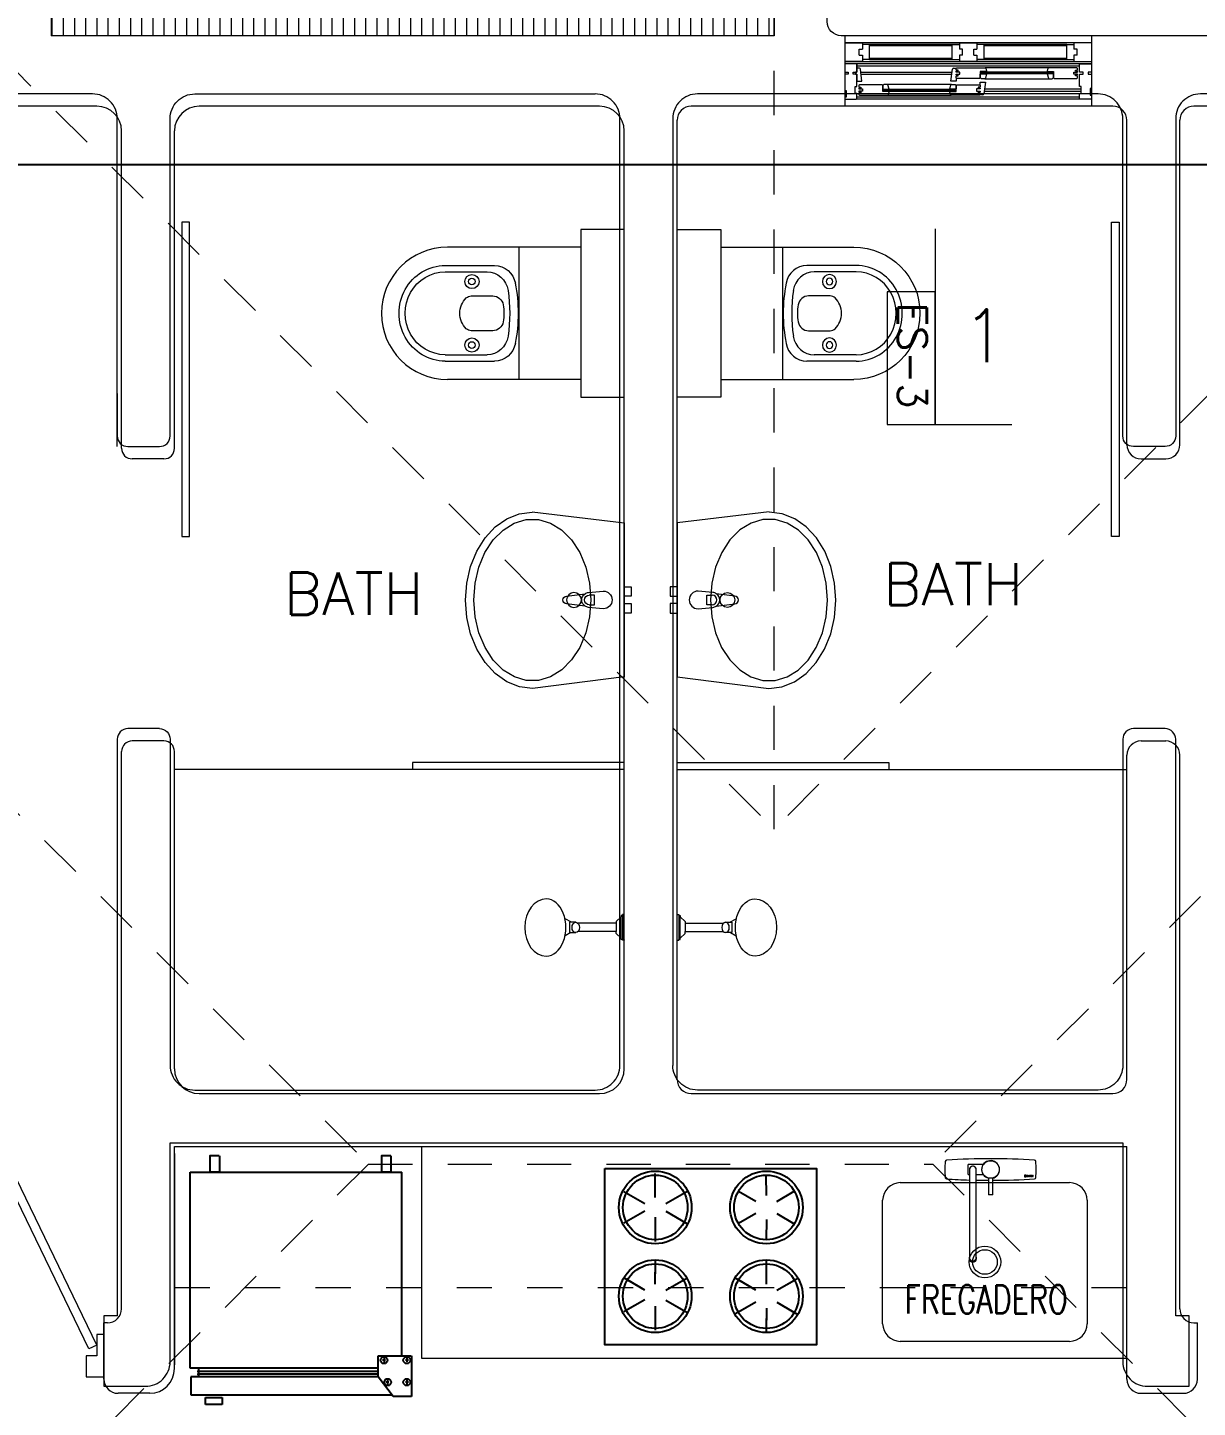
# Model space of a CAD drawing. Header units: metres. Extents: x -232 to 581, y 30 to 789.
# Drawn here: x 93.199 to 96.516, y 521.371 to 525.283 of the extents above; entities that cross this region are included whole.
import ezdxf

# ---------------------------------------------------------------- set-up
doc = ezdxf.new("R2010")
doc.units = ezdxf.units.M
for name, pattern in [('CONTINU', [0]), ('CONTINUA', [0]), ('DASHED', [0.75, 0.5, -0.25]), ('HIDDEN2', [0.1875, 0.125, -0.0625])]:
    doc.linetypes.add(name, pattern=pattern)
for name, color, linetype in [('001-DIMTEXTO', 4, 'Continuous'), ('DIMTEXTO', 4, 'Continuous'), ('HATCH', 8, 'Continuous'), ('MOBILIARIOS', 252, 'Continuous'), ('ZAPATAS', 6, 'Continuous')]:
    doc.layers.add(name, color=color, linetype=linetype)
for name, color, linetype, lineweight in [('01a_Mobiliario', 250, 'Continuous', 0), ('02_mobiliario', 250, 'Continuous', 5), ('A-DOOR', 35, 'Continuous', 5), ('A-WALL', 250, 'Continuous', 20), ('baños', 140, 'Continuous', 0), ('closets', 253, 'Continuous', 0), ('cristales', 131, 'Continuous', 0), ('MOB FIJOS', 251, 'Continuous', 0), ('PROYECCION', 9, 'DASHED', 0), ('textos', 7, 'Continuous', 0)]:
    doc.layers.add(name, color=color, linetype=linetype, lineweight=lineweight)
doc.layers.add('Techos 1', color=7, linetype='HIDDEN2', lineweight=9, true_color=0x42391a)
doc.styles.add('Arch-Dim', font='romans.shx', dxfattribs={"width": 0.75})
doc.styles.add('SMPLEX', font='simplex.shx')
doc.styles.get("Standard").update_dxf_attribs({"font": 'arial.ttf'})

# ---------------------------------------------------------------- blocks, each defined once
blk = doc.blocks.new('A$C2bbc346b')
at = {"layer": 'A-WALL', "color": 7, "true_color": 0xffffff}
for points in [[(2.5, -14.7891), (2.5, -13.8591, 0.414214), (2.43, -13.7891), (0.27, -13.7891)], [(2.5, -14.6391), (2.5, -14.7591, 0.414214), (2.53, -14.7891), (2.62, -14.7891, 0.414214), (2.65, -14.7591), (2.65, -13.8591, -0.414214), (2.72, -13.7891), (3.855, -13.7891)], [(2.62, -15.5891, -0.414214), (2.65, -15.6191), (2.65, -16.5441, 0.414214), (2.72, -16.6141), (3.855, -16.6141, 0.414214), (3.925, -16.5441), (3.925, -13.8591, 0.414214), (3.855, -13.7891)], [(7.73, -13.7891), (5.5707, -13.7891, 0.414214), (5.5007, -13.8591), (5.5007, -14.7591, -0.414214), (5.4707, -14.7891), (5.3807, -14.7891, -0.414214), (5.3507, -14.7591), (5.3507, -13.8591, 0.414214), (5.2807, -13.7891), (4.145, -13.7891, 0.414214), (4.075, -13.8591), (4.075, -16.5441)], [(2.62, -15.5891), (2.53, -15.5891, 0.414214), (2.5, -15.6191), (2.5, -17.254), (2.4618, -17.254), (2.4618, -17.454), (2.58, -17.454, 0.414214), (2.65, -17.384), (2.65, -16.7641)], [(2.65, -16.7641), (5.3507, -16.7641), (5.3507, -17.384, 0.414214), (5.4207, -17.454), (5.5389, -17.454), (5.5389, -17.254), (5.5007, -17.254), (5.5007, -15.6191, 0.414214), (5.4707, -15.5891), (5.3807, -15.5891, 0.414214), (5.3507, -15.6191), (5.3507, -16.5441, -0.414214), (5.2807, -16.6141), (4.145, -16.6141, -0.414214), (4.075, -16.5441)]]:
    blk.add_lwpolyline(points, format="xyb", dxfattribs=at)
blk = doc.blocks.new('20.03 cimentacion')
at = {"layer": 'textos', "color": 18, "linetype": 'Continuous', "ltscale": 0.01, "true_color": 0x000000}
for p, q in [((97.7677, -16.1791), (97.7677, -16.7333)), ((97.6317, -16.7333), (97.9852, -16.7333))]:
    blk.add_line(p, q, dxfattribs=at)
blk.add_lwpolyline([(97.6317, -16.7333), (97.7677, -16.7333), (97.7677, -16.3573), (97.6317, -16.3573)], close=True, dxfattribs=at)
at = {"layer": 'ZAPATAS', "color": 18, "lineweight": 25, "true_color": 0x000000}
blk.add_line((93.7991, -15.996), (100.0997, -15.996), dxfattribs=at)
at = {"layer": 'HATCH', "color": 18, "ltscale": 0.2, "true_color": 0x000000}
blk.add_blockref('A$C2bbc346b', (92.9491, -2.0069), dxfattribs=at)
at = {"layer": 'textos', "color": 18, "ltscale": 0.5, "true_color": 0x000000, "insert": (97.7033, -16.5378), "char_height": 0.0825, "attachment_point": 5, "rotation": 270, "style": 'SMPLEX'}
blk.add_mtext('ES-3', dxfattribs=at)
at = {"layer": 'DIMTEXTO', "color": 18, "lineweight": -3, "true_color": 0x000000, "insert": (97.9077, -16.4815), "char_height": 0.15, "attachment_point": 5, "style": 'SMPLEX', "bg_fill": 3, "box_fill_scale": 1.1, "bg_fill_color": 256, "bg_fill_true_color": 13158600, "bg_fill_transparency": 0}
blk.add_mtext('1', dxfattribs=at)
blk = doc.blocks.new('Fenton Bead')
at = {"color": 7}
blk.add_lwpolyline([(2.1, 12.5, -0.341999), (0.2, 11), (0, 10.7), (0, 1), (1, 0), (18, 0), (18, 0.5), (14.7, 12.9, 0.339454), (13.2, 14), (4.1, 14, 0.341999)], format="xyb", close=True, dxfattribs=at)
blk = doc.blocks.new('A$C6ca19f56')
at = {"layer": 'A-DOOR', "color": 7}
for p, q in [((0.7, 0.2), (0, 0.2)), ((0.0325, 0.12), (0, 0.12)), ((0, 0.12), (0, 0.097)), ((0.7, 0.12), (0, 0.12)), ((0.034, 0.1185), (0.0325, 0.12)), ((0.034, 0.097), (0.034, 0.1185)), ((0.034, 0.1185), (0.034, 0.097)), ((0.666, 0.1185), (0.6675, 0.12)), ((0.666, 0.097), (0.666, 0.1185)), ((0.6675, 0.12), (0.7, 0.12)), ((0.7, 0.12), (0.7, 0.097)), ((0, 0.097), (0.01, 0.097)), ((0.01, 0.091), (0, 0.091)), ((0, 0.091), (0, 0.0445)), ((0.01, 0.097), (0.01, 0.091)), ((0.024, 0.091), (0.024, 0.097)), ((0.024, 0.097), (0.034, 0.097)), ((0.034, 0.091), (0.024, 0.091)), ((0.034, 0.097), (0.0305, 0.097)), ((0.0305, 0.097), (0.0305, 0.091)), ((0.0305, 0.091), (0.034, 0.091)), ((0.0417, 0.1075), (0.034, 0.1075)), ((0.034, 0.0555), (0.034, 0.091)), ((0.034, 0.091), (0.034, 0.0715)), ((0.049, 0.0715), (0.0447, 0.1047)), ((0.301, 0.0715), (0.3053, 0.1047)), ((0.3083, 0.1075), (0.316, 0.1075)), ((0.316, 0.1075), (0.3175, 0.109)), ((0.316, 0.102), (0.316, 0.1075)), ((0.322, 0.102), (0.316, 0.102)), ((0.316, 0.097), (0.316, 0.0993)), ((0.316, 0.0993), (0.322, 0.0993)), ((0.326, 0.097), (0.316, 0.097)), ((0.316, 0.089), (0.316, 0.091)), ((0.316, 0.091), (0.326, 0.091)), ((0.322, 0.089), (0.316, 0.089)), ((0.316, 0.0805), (0.316, 0.0863)), ((0.316, 0.0863), (0.322, 0.0863)), ((0.3175, 0.079), (0.316, 0.0805)), ((0.316, 0.0805), (0.316, 0.0715)), ((0.3175, 0.109), (0.3981, 0.109)), ((0.3825, 0.079), (0.3175, 0.079)), ((0.322, 0.0993), (0.322, 0.102)), ((0.322, 0.0863), (0.322, 0.089)), ((0.326, 0.091), (0.326, 0.097)), ((0.384, 0.0805), (0.3825, 0.079)), ((0.4015, 0.098), (0.384, 0.098)), ((0.384, 0.098), (0.384, 0.0805)), ((0.384, 0.095), (0.389, 0.095)), ((0.384, 0.095), (0.389, 0.095)), ((0.389, 0.097), (0.395, 0.093)), ((0.389, 0.093), (0.395, 0.097)), ((0.3981, 0.109), (0.4, 0.1075)), ((0.5779, 0.109), (0.3981, 0.109)), ((0.4, 0.1075), (0.402, 0.0995)), ((0.402, 0.0985), (0.4015, 0.098)), ((0.402, 0.0995), (0.402, 0.0985)), ((0.576, 0.1075), (0.574, 0.0995)), ((0.574, 0.0995), (0.574, 0.0985)), ((0.574, 0.0985), (0.5745, 0.098)), ((0.5745, 0.098), (0.592, 0.098)), ((0.5779, 0.109), (0.576, 0.1075)), ((0.6585, 0.109), (0.5779, 0.109)), ((0.587, 0.097), (0.581, 0.093)), ((0.587, 0.093), (0.581, 0.097)), ((0.592, 0.095), (0.587, 0.095)), ((0.592, 0.095), (0.587, 0.095)), ((0.592, 0.098), (0.592, 0.0805)), ((0.592, 0.0805), (0.5935, 0.079)), ((0.5935, 0.079), (0.6585, 0.079)), ((0.65, 0.091), (0.65, 0.097)), ((0.65, 0.097), (0.66, 0.097)), ((0.66, 0.091), (0.65, 0.091)), ((0.654, 0.0993), (0.654, 0.102)), ((0.654, 0.102), (0.66, 0.102)), ((0.66, 0.0993), (0.654, 0.0993)), ((0.654, 0.0863), (0.654, 0.089)), ((0.654, 0.089), (0.66, 0.089)), ((0.66, 0.0863), (0.654, 0.0863)), ((0.66, 0.1075), (0.6585, 0.109)), ((0.6585, 0.079), (0.66, 0.0805)), ((0.66, 0.102), (0.66, 0.1075)), ((0.66, 0.097), (0.66, 0.0993)), ((0.66, 0.089), (0.66, 0.091)), ((0.66, 0.0805), (0.66, 0.0863)), ((0.676, 0.097), (0.666, 0.097)), ((0.666, 0.0555), (0.666, 0.091)), ((0.666, 0.091), (0.676, 0.091)), ((0.676, 0.091), (0.676, 0.097)), ((0.7, 0.097), (0.69, 0.097)), ((0.69, 0.097), (0.69, 0.091)), ((0.69, 0.091), (0.7, 0.091)), ((0.7, 0.091), (0.7, 0.0505)), ((0, 0.0445), (0.004, 0.0445)), ((0.004, 0.0445), (0.004, 0.0255)), ((0.03, 0.0365), (0.03, 0.0555)), ((0.03, 0.0555), (0.034, 0.0555)), ((0.034, 0.0715), (0.049, 0.0715)), ((0.0415, 0.061), (0.04, 0.0595)), ((0.04, 0.0595), (0.04, 0.0537)), ((0.04, 0.0537), (0.046, 0.0537)), ((0.046, 0.051), (0.04, 0.051)), ((0.04, 0.051), (0.04, 0.049)), ((0.04, 0.049), (0.05, 0.049)), ((0.05, 0.043), (0.04, 0.043)), ((0.04, 0.043), (0.04, 0.0407)), ((0.04, 0.0407), (0.046, 0.0407)), ((0.1065, 0.061), (0.0415, 0.061)), ((0.046, 0.0537), (0.046, 0.051)), ((0.046, 0.0407), (0.046, 0.038)), ((0.05, 0.049), (0.05, 0.043)), ((0.108, 0.0595), (0.1065, 0.061)), ((0.108, 0.042), (0.108, 0.0595)), ((0.108, 0.045), (0.113, 0.045)), ((0.108, 0.045), (0.113, 0.045)), ((0.1255, 0.042), (0.108, 0.042)), ((0.113, 0.043), (0.119, 0.047)), ((0.113, 0.047), (0.119, 0.043)), ((0.3028, 0.062), (0.1212, 0.062)), ((0.124, 0.0325), (0.126, 0.0405)), ((0.126, 0.0415), (0.1255, 0.042)), ((0.126, 0.0405), (0.126, 0.0415)), ((0.298, 0.0415), (0.2985, 0.042)), ((0.298, 0.0405), (0.298, 0.0415)), ((0.3, 0.0325), (0.298, 0.0405)), ((0.2985, 0.042), (0.316, 0.042)), ((0.316, 0.0715), (0.301, 0.0715)), ((0.311, 0.043), (0.305, 0.047)), ((0.311, 0.047), (0.305, 0.043)), ((0.316, 0.045), (0.311, 0.045)), ((0.316, 0.045), (0.311, 0.045)), ((0.316, 0.0595), (0.3175, 0.061)), ((0.316, 0.042), (0.316, 0.0595)), ((0.3175, 0.061), (0.3825, 0.061)), ((0.384, 0.049), (0.374, 0.049)), ((0.374, 0.049), (0.374, 0.043)), ((0.374, 0.043), (0.384, 0.043)), ((0.384, 0.0537), (0.378, 0.0537)), ((0.378, 0.0537), (0.378, 0.051)), ((0.378, 0.051), (0.384, 0.051)), ((0.384, 0.0407), (0.378, 0.0407)), ((0.378, 0.0407), (0.378, 0.038)), ((0.3825, 0.061), (0.384, 0.0595)), ((0.384, 0.0595), (0.384, 0.0685)), ((0.384, 0.0685), (0.399, 0.0685)), ((0.384, 0.0595), (0.384, 0.0537)), ((0.384, 0.051), (0.384, 0.049)), ((0.384, 0.043), (0.384, 0.0407)), ((0.399, 0.0685), (0.3947, 0.0353)), ((0.3972, 0.078), (0.5788, 0.078)), ((0.67, 0.0555), (0.666, 0.0555)), ((0.67, 0.0365), (0.67, 0.0555)), ((0.7, 0.0505), (0.696, 0.0505)), ((0.696, 0.0505), (0.696, 0.0315)), ((0.004, 0.0255), (0, 0.0255)), ((0, 0.0255), (0, 0.0215)), ((0, 0.0215), (0.0015, 0.02)), ((0.7, 0), (0, 0)), ((0.0015, 0.02), (0.0325, 0.02)), ((0.034, 0.0365), (0.03, 0.0365)), ((0.0325, 0.02), (0.034, 0.0215)), ((0.6675, 0.02), (0.0325, 0.02)), ((0.034, 0.0215), (0.034, 0.0365)), ((0.046, 0.038), (0.04, 0.038)), ((0.04, 0.038), (0.04, 0.0325)), ((0.04, 0.0325), (0.0415, 0.031)), ((0.0415, 0.031), (0.1221, 0.031)), ((0.1221, 0.031), (0.124, 0.0325)), ((0.1221, 0.031), (0.3019, 0.031)), ((0.3019, 0.031), (0.3, 0.0325)), ((0.3825, 0.031), (0.3019, 0.031)), ((0.378, 0.038), (0.384, 0.038)), ((0.384, 0.0325), (0.3825, 0.031)), ((0.384, 0.038), (0.384, 0.0325)), ((0.3917, 0.0325), (0.384, 0.0325)), ((0.666, 0.0215), (0.666, 0.0365)), ((0.666, 0.0365), (0.67, 0.0365)), ((0.6675, 0.02), (0.666, 0.0215)), ((0.6985, 0.02), (0.6675, 0.02)), ((0.696, 0.0315), (0.7, 0.0315)), ((0.7, 0.0215), (0.6985, 0.02)), ((0.7, 0.0315), (0.7, 0.0215))]:
    blk.add_line(p, q, dxfattribs=at)
at = {"layer": 'A-DOOR', "extrusion": (0, 0, -1)}
for p, q in [((0.7, 0.18), (0, 0.18)), ((0.0413, 0.1622), (0.05, 0.1622)), ((0.0413, 0.1448), (0.0413, 0.1622)), ((0.3337, 0.1622), (0.325, 0.1622)), ((0.3337, 0.1448), (0.3337, 0.1622)), ((0.3663, 0.1622), (0.375, 0.1622)), ((0.3663, 0.1448), (0.3663, 0.1622)), ((0.6587, 0.1622), (0.65, 0.1622)), ((0.6587, 0.1448), (0.6587, 0.1622)), ((0, 0.127), (0.7, 0.127)), ((0.0413, 0.1448), (0.05, 0.1448)), ((0.3337, 0.1448), (0.325, 0.1448)), ((0.3663, 0.1448), (0.375, 0.1448)), ((0.6587, 0.1448), (0.65, 0.1448))]:
    blk.add_line(p, q, dxfattribs=at)
at = {"layer": 'A-DOOR'}
for p, q in [((0.07, 0.175), (0.05, 0.175)), ((0.07, 0.132), (0.07, 0.175)), ((0.305, 0.1711), (0.07, 0.1711)), ((0.07, 0.1359), (0.07, 0.1711)), ((0.305, 0.132), (0.305, 0.175)), ((0.305, 0.175), (0.325, 0.175)), ((0.305, 0.1359), (0.305, 0.1711)), ((0.395, 0.175), (0.375, 0.175)), ((0.395, 0.132), (0.395, 0.175)), ((0.63, 0.1711), (0.395, 0.1711)), ((0.395, 0.1359), (0.395, 0.1711)), ((0.63, 0.132), (0.63, 0.175)), ((0.63, 0.175), (0.65, 0.175)), ((0.63, 0.1359), (0.63, 0.1711)), ((0.07, 0.132), (0.05, 0.132)), ((0.07, 0.1359), (0.305, 0.1359)), ((0.305, 0.132), (0.325, 0.132)), ((0.395, 0.132), (0.375, 0.132)), ((0.395, 0.1359), (0.63, 0.1359)), ((0.63, 0.132), (0.65, 0.132))]:
    blk.add_line(p, q, dxfattribs=at)
at = {"layer": 'A-DOOR', "color": 9, "true_color": 0xc7c8ca}
for p, q in [((0.325, 0.175), (0.07, 0.175)), ((0.63, 0.175), (0.375, 0.175)), ((0.07, 0.132), (0.325, 0.132)), ((0.375, 0.132), (0.63, 0.132))]:
    blk.add_line(p, q, dxfattribs=at)
at = {"layer": 'A-DOOR', "color": 8}
for p, q in [((0.666, 0.114), (0.034, 0.114)), ((0.0457, 0.097), (0.3043, 0.097)), ((0.0465, 0.091), (0.3035, 0.091)), ((0.3957, 0.043), (0.67, 0.043)), ((0.3965, 0.049), (0.67, 0.049)), ((0.666, 0.026), (0.034, 0.026))]:
    blk.add_line(p, q, dxfattribs=at)
at = {"layer": 'A-DOOR', "extrusion": (0, 0, -1)}
for points in [[(0, 0.18), (-0.05, 0.18), (-0.05, 0.1622)], [(-0.325, 0.18), (-0.375, 0.18), (-0.375, 0.1622)], [(-0.375, 0.18), (-0.325, 0.18), (-0.325, 0.1622)], [(-0.7, 0.18), (-0.65, 0.18), (-0.65, 0.1622)], [(-0.05, 0.1448), (-0.05, 0.127), (0, 0.127)], [(-0.375, 0.1448), (-0.375, 0.127), (-0.325, 0.127)], [(-0.325, 0.1448), (-0.325, 0.127), (-0.375, 0.127)], [(-0.65, 0.1448), (-0.65, 0.127), (-0.7, 0.127)]]:
    blk.add_lwpolyline(points, dxfattribs=at)
at = {"layer": 'A-DOOR', "color": 7}
for points in [[(0.384, 0.095), (0.389, 0.095), (0.389, 0.095), (0.384, 0.095)], [(0.587, 0.093), (0.389, 0.093), (0.389, 0.097), (0.587, 0.097)], [(0.587, 0.097), (0.389, 0.097), (0.389, 0.093), (0.587, 0.093)], [(0.389, 0.097), (0.395, 0.097), (0.395, 0.093), (0.389, 0.093)], [(0.4015, 0.098), (0.3895, 0.098), (0.3895, 0.097), (0.4015, 0.097)], [(0.4015, 0.093), (0.3895, 0.093), (0.3895, 0.092), (0.4015, 0.092)], [(0.395, 0.097), (0.4, 0.097), (0.4, 0.093), (0.395, 0.093)], [(0.5745, 0.098), (0.5865, 0.098), (0.5865, 0.097), (0.5745, 0.097)], [(0.5745, 0.093), (0.5865, 0.093), (0.5865, 0.092), (0.5745, 0.092)], [(0.581, 0.097), (0.576, 0.097), (0.576, 0.093), (0.581, 0.093)], [(0.587, 0.097), (0.581, 0.097), (0.581, 0.093), (0.587, 0.093)], [(0.592, 0.095), (0.587, 0.095), (0.587, 0.095), (0.592, 0.095)], [(0.108, 0.045), (0.113, 0.045), (0.113, 0.045), (0.108, 0.045)], [(0.113, 0.043), (0.119, 0.043), (0.119, 0.047), (0.113, 0.047)], [(0.113, 0.047), (0.311, 0.047), (0.311, 0.043), (0.113, 0.043)], [(0.113, 0.043), (0.311, 0.043), (0.311, 0.047), (0.113, 0.047)], [(0.1255, 0.047), (0.1135, 0.047), (0.1135, 0.048), (0.1255, 0.048)], [(0.1255, 0.042), (0.1135, 0.042), (0.1135, 0.043), (0.1255, 0.043)], [(0.119, 0.043), (0.124, 0.043), (0.124, 0.047), (0.119, 0.047)], [(0.2985, 0.047), (0.3105, 0.047), (0.3105, 0.048), (0.2985, 0.048)], [(0.2985, 0.042), (0.3105, 0.042), (0.3105, 0.043), (0.2985, 0.043)], [(0.305, 0.043), (0.3, 0.043), (0.3, 0.047), (0.305, 0.047)], [(0.311, 0.043), (0.305, 0.043), (0.305, 0.047), (0.311, 0.047)], [(0.316, 0.045), (0.311, 0.045), (0.311, 0.045), (0.316, 0.045)]]:
    blk.add_lwpolyline(points, close=True, dxfattribs=at)
for centre, start, end in [((0.0417, 0.1045), 4.2891, 90.0015), ((0.3083, 0.1045), 89.9985, 175.7109), ((0.3917, 0.0355), 269.9985, 355.7109)]:
    blk.add_arc(centre, 0.003, start, end, dxfattribs=at)
at = {"layer": 'cristales', "const_width": 0.004}
for points in [[(0.576, 0.095), (0.4, 0.095)], [(0.124, 0.045), (0.3, 0.045)]]:
    blk.add_lwpolyline(points, dxfattribs=at)
at = {"layer": 'A-DOOR', "color": 7, "yscale": 0.001000000023175567, "zscale": 0.001000000023175567, "rotation": 180}
for p, xscale in [((0.384, 0.092), -0.001000000023175567), ((0.592, 0.092), 0.001000000023175567)]:
    blk.add_blockref('Fenton Bead', p, dxfattribs=dict(at, xscale=xscale))
at = {"layer": 'A-DOOR', "color": 7, "yscale": 0.001000000023175567, "zscale": 0.001000000023175567}
for p, xscale in [((0.108, 0.048), 0.001000000023175567), ((0.316, 0.048), -0.001000000023175567)]:
    blk.add_blockref('Fenton Bead', p, dxfattribs=dict(at, xscale=xscale))
blk = doc.blocks.new('P90')
at = {"layer": 'A-DOOR'}
for p, q in [((-0.0476, -0.8576), (0.6364, -0.5264)), ((0.5843, -0.5517), (0.58, -0.5427)), ((0.5992, -0.5445), (0.5949, -0.5355)), ((0.6473, -0.5489), (0.6364, -0.5264)), ((-0.0368, -0.88), (0.6473, -0.5489)), ((0.5952, -0.5741), (0.5995, -0.5831)), ((0.6101, -0.5669), (0.6144, -0.5759)), ((-0.0368, -0.88), (-0.0476, -0.8576))]:
    blk.add_line(p, q, dxfattribs=at)
for points in [[(-0.06, -0.02), (-0.06, -0.05), (-0.12, -0.05), (-0.12, 0), (0, 0), (0, -0.02)], [(-0.0668, -0.88), (-0.0668, -0.85), (-0.1268, -0.85), (-0.1268, -0.9), (-0.0068, -0.9), (-0.0068, -0.88)]]:
    blk.add_lwpolyline(points, close=True, dxfattribs=at)
blk.add_arc((-0.3259, -1.105), 1.1228, 31.0139, 75.0797, dxfattribs=at)
for points in [[(0.5812, -0.5096), (0.5857, -0.5096), (0.5933, -0.5141), (0.5977, -0.5218), (0.5977, -0.5306), (0.5933, -0.5383), (0.5856, -0.5427), (0.5767, -0.5427), (0.5691, -0.5383), (0.5647, -0.5306), (0.5647, -0.5217), (0.5691, -0.514), (0.5768, -0.5096), (0.5812, -0.5096)], [(0.6133, -0.5758), (0.6177, -0.5758), (0.6254, -0.5803), (0.6298, -0.5879), (0.6298, -0.5968), (0.6253, -0.6045), (0.6176, -0.6089), (0.6088, -0.6089), (0.6011, -0.6044), (0.5967, -0.5967), (0.5967, -0.5879), (0.6011, -0.5802), (0.6088, -0.5758), (0.6133, -0.5758)]]:
    blk.add_open_spline(points, degree=2, dxfattribs=at)
blk = doc.blocks.new('A$C013342c3')
at = {"layer": 'baños', "linetype": 'Continuous'}
for p, q in [((0.2821, 0.1176), (0.2775, 0.1176)), ((0.2775, 0.1176), (0.2775, 0.1152)), ((0.2821, 0.1163), (0.2821, 0.1176)), ((0.1327, 0.0959, -0.0887), (0.1145, 0.106, -0.1376)), ((0.1447, 0.0959, -0.0497), (0.127, 0.0959, -0.0497)), ((0.127, 0.0959, -0.0497), (0.127, 0.0667, -0.0497)), ((0.2591, 0.0932, -0.0114), (0.1506, 0.0931, -0.0549)), ((0.2592, 0.0984, -1.0732), (0.2591, 0.0932, -0.0114)), ((0.2591, 0.0932, -0.0114), (0.2591, 0.0693, -0.0113)), ((0.2731, 0.1112), (0.2592, 0.0984, -1.0732)), ((0.2775, 0.1152), (0.2731, 0.1152)), ((0.2731, 0.1152), (0.2731, 0.1112)), ((0.2731, 0.0513), (0.2731, 0.1112)), ((0.2775, 0.1152), (0.2775, 0.0473)), ((0.2821, 0.0462), (0.2821, 0.1163)), ((0.1305, 0.0667, -0.0849), (0.1145, 0.0578, -0.1376)), ((0.127, 0.0667, -0.0497), (0.1446, 0.0667, -0.0497)), ((0.2591, 0.0693, -0.0114), (0.1506, 0.0694, -0.0549)), ((0.2592, 0.0642, -1.0732), (0.2591, 0.0693, -0.0114)), ((0.2731, 0.0513), (0.2592, 0.0642, -1.0732)), ((0.2731, 0.0473), (0.2731, 0.0513)), ((0.2775, 0.0473), (0.2731, 0.0473)), ((0.2775, 0.0449), (0.2775, 0.0473)), ((0.2821, 0.0449), (0.2775, 0.0449)), ((0.2821, 0.0462), (0.2821, 0.0449))]:
    blk.add_line(p, q, dxfattribs=at)
for ratio, start_param, end_param in [(0.757088, 3.141593, 6.283185), (0.681889, 0, 3.141593)]:
    blk.add_ellipse((0.0615, 0.0812, -0.1376), major_axis=(-0.0002, -0.0812), ratio=ratio, start_param=start_param, end_param=end_param, dxfattribs=at)
blk.add_ellipse((0.1447, 0.0813, -0.0497), major_axis=(0, -0.0146), ratio=0.718224, dxfattribs=at)
blk = doc.blocks.new('A$Cbbaa2d29')
at = {"layer": 'baños'}
for p, q in [((0.0499, 0.1234), (0.0499, 0.5009)), ((0.1017, 0.5075), (0.1017, 0.3676)), ((0.1199, 0.5075), (0.1199, 0.3887)), ((0.3549, 0.5075), (0.3549, 0.3887)), ((0.373, 0.5075), (0.373, 0.3676)), ((0.4249, 0.1234), (0.4249, 0.5009)), ((0.1881, 0.3727), (0.1881, 0.434)), ((0.2866, 0.434), (0.2866, 0.3727)), ((0.4249, 0.2984), (0.0499, 0.2984))]:
    blk.add_line(p, q, dxfattribs=at)
blk.add_lwpolyline([(0, 0.1234), (0, 0), (0.4747, 0), (0.4747, 0.1234)], close=True, dxfattribs=at)
for centre, radius in [((0.1474, 0.4318), 0.0201), ((0.1474, 0.4318), 0.00947), ((0.3274, 0.4318), 0.0201), ((0.3274, 0.4318), 0.00947)]:
    blk.add_circle(centre, radius, dxfattribs=at)
blk.add_arc((0.2374, 0.5009), 0.1875, 0, 180, dxfattribs=at)
at = {"layer": 'baños', "extrusion": (0, 0, -1)}
for centre, major_axis, ratio, start_param, end_param in [((0.2374, 0.5075), (-0.1356, 0), 0.964958, 0, 3.141593), ((0.2374, 0.5075), (-0.1175, 0), 0.964958, 0, 3.141593), ((0.2084, 0.434), (-0.0203, 0), 0.98668, 0, 0.757183), ((0.2374, 0.407), (0.0601, 0), 0.98668, 3.898776, 5.526002), ((0.2663, 0.434), (0.0203, 0), 0.98668, -0.757183, 0), ((0.1639, 0.3676), (0.0622, 0), 0.964958, 1.761771, 3.141593), ((0.182, 0.3887), (0.0622, 0), 0.964958, 1.721071, 3.141593), ((0.2185, 0.3727), (0.0304, 0), 0.98668, 1.75053, 3.141593), ((0.2562, 0.3727), (0.0304, 0), 0.98668, 0, 1.391062), ((0.2927, 0.3887), (-0.0622, 0), 0.964958, 3.141593, 4.562115), ((0.3108, 0.3676), (0.0622, 0), 0.964958, 0, 1.379822), ((0.2374, 0.7413), (-0.4317, 0), 0.964958, 4.562115, 4.862663), ((0.2374, 0.4749), (0.1357, 0), 0.98668, 1.391062, 1.75053), ((0.2374, 0.7342), (0.4491, 0), 0.964958, 1.379822, 1.761771)]:
    blk.add_ellipse(centre, major_axis=major_axis, ratio=ratio, start_param=start_param, end_param=end_param, dxfattribs=at)
blk = doc.blocks.new('Basin 22')
at = {"layer": 'baños'}
for p, q in [((-218.5, 0), (-250.6, -260.4)), ((218.5, 0), (-218.5, 0)), ((-10.5, 20), (-37.5, 20)), ((-37.5, 20), (-37.5, 0)), ((-37.5, 0), (-10.5, 0)), ((-10.5, 0), (-10.5, 20)), ((37.5, 20), (10.5, 20)), ((10.5, 20), (10.5, 0)), ((10.5, 0), (37.5, 0)), ((37.5, 0), (37.5, 20)), ((250, -260.4), (218.5, 0)), ((-218.4, -0.4), (-218.5, -0.4)), ((-218.4, -0.4), (-218.5, -0.4)), ((218.5, -0.4), (218.4, -0.4)), ((218.5, -0.4), (218.4, -0.4)), ((-25, -59.4), (-21, -101.4)), ((21, -101.4), (25, -59.4)), ((-93.2, -108.9), (-134.7, -126.2)), ((-47.6, -98.2), (-93.2, -108.9)), ((0, -94.6), (-47.6, -98.2)), ((-17.7, -110.9), (-11.1, -163.8)), ((-13.6, -99.2), (-13.6, -84.3)), ((-13.6, -84.3), (13.6, -84.3)), ((47.6, -98.2), (0, -94.6)), ((11.1, -163.8), (17.7, -110.9)), ((13.6, -84.3), (13.6, -99.2)), ((93.2, -108.9), (47.6, -98.2)), ((134.7, -126.2), (93.2, -108.9)), ((-170.3, -149.4), (-198.5, -177.5)), ((-134.7, -126.2), (-170.3, -149.4)), ((170.3, -149.4), (134.7, -126.2)), ((198.5, -177.5), (170.3, -149.4)), ((-198.5, -177.5), (-218, -209.2)), ((218, -209.2), (198.5, -177.5)), ((-218, -209.2), (-227.9, -243.1)), ((227.9, -243.1), (218, -209.2)), ((-250.6, -260.4), (-245.8, -297.4)), ((-227.9, -243.1), (-227.9, -277.8)), ((227.9, -277.8), (227.9, -243.1)), ((244.6, -297.4), (249.4, -260.4)), ((-245.8, -297.4), (-231.6, -333)), ((-227.9, -277.8), (-218, -311.7)), ((-218, -311.7), (-198.5, -343.4)), ((198.5, -343.4), (218, -311.7)), ((218, -311.7), (227.9, -277.8)), ((230.4, -333), (244.6, -297.4)), ((-231.6, -333), (-208.5, -365.7)), ((-198.5, -343.4), (-170.3, -371.4)), ((170.3, -371.4), (198.5, -343.4)), ((207.3, -365.7), (230.4, -333)), ((-208.5, -365.7), (-177.4, -394.5)), ((-170.3, -371.4), (-134.7, -394.6)), ((134.7, -394.6), (170.3, -371.4)), ((176.2, -394.5), (207.3, -365.7)), ((-177.4, -394.5), (-139.5, -418.1)), ((-139.5, -418.1), (-96.3, -435.6)), ((-134.7, -394.6), (-93.2, -412)), ((-93.2, -412), (-47.6, -422.7)), ((-47.6, -422.7), (0, -426.3)), ((0, -426.3), (47.6, -422.7)), ((47.6, -422.7), (93.2, -412)), ((93.2, -412), (134.7, -394.6)), ((95.1, -435.6), (138.3, -418.1)), ((138.3, -418.1), (176.2, -394.5)), ((-96.3, -435.6), (-49.4, -446.4)), ((-49.4, -446.4), (-0.6, -450)), ((-0.6, -450), (48.2, -446.4)), ((48.2, -446.4), (95.1, -435.6))]:
    blk.add_line(p, q, dxfattribs=at)
blk.add_circle((0, -142.6), 21, dxfattribs=at)
for centre, radius, start, end in [((0, -59.4), 25, 0, 180), ((0, -99.5), 21.1, 185.1696, 212.771), ((0, -99.5), 21.1, 212.771, 327.229), ((0, -99.2), 13.6, 180, 0), ((0, -99.5), 21.1, 327.229, 354.8304), ((0, -162.4), 11.2, 187.1389, 352.8611)]:
    blk.add_arc(centre, radius, start, end, dxfattribs=at)
blk = doc.blocks.new('SE3')
at = {"layer": 'MOB FIJOS'}
for p, q in [((115.4, 359.7), (115.4, 371.2)), ((132.6, 371.2), (115.4, 371.2)), ((116.8, 365.4), (116.8, 264.8)), ((124.5, 264.8), (124.5, 365.4)), ((115.4, 359.7), (116.8, 359.7)), ((124.5, 359.7), (132.6, 359.7)), ((138.5, 355.7), (138.5, 336.6)), ((143.5, 336.6), (143.5, 355.7)), ((180, 358.9), (179.6, 358.9)), ((179.6, 358.9), (179.6, 357)), ((179.6, 357), (180, 357)), ((180, 358.1), (180, 358.9)), ((180.7, 358.1), (180, 358.1)), ((180, 357), (180, 357.8)), ((180, 357.8), (180.7, 357.8)), ((181.1, 358.9), (180.7, 358.9)), ((180.7, 358.9), (180.7, 358.1)), ((180.7, 357.8), (180.7, 357)), ((180.7, 357), (181.1, 357)), ((181.1, 357), (181.1, 358.9)), ((181.5, 358.9), (182.8, 358.9)), ((181.5, 357), (181.5, 358.9)), ((182.9, 357), (181.5, 357)), ((181.8, 358.6), (181.8, 358.2)), ((182.8, 358.6), (181.8, 358.6)), ((181.8, 358.2), (182.8, 358.2)), ((181.8, 357.8), (181.8, 357.3)), ((182.8, 357.8), (181.8, 357.8)), ((181.8, 357.3), (182.9, 357.3)), ((182.8, 358.9), (182.8, 358.6)), ((182.8, 358.2), (182.8, 357.8)), ((182.9, 357.3), (182.9, 357)), ((183.2, 358.9), (183.6, 358.9)), ((183.2, 357), (183.2, 358.9)), ((184.5, 357), (183.2, 357)), ((183.6, 358.9), (183.6, 357.3)), ((183.6, 357.3), (184.5, 357.3)), ((184.5, 357.3), (184.5, 357)), ((184.6, 358.9), (185, 358.9)), ((185.2, 357), (184.6, 358.9)), ((185, 358.9), (185.4, 357.5)), ((185.6, 357), (185.2, 357)), ((185.4, 357.5), (185.9, 358.9)), ((186.3, 358.9), (185.6, 357)), ((185.9, 358.9), (186.3, 358.9)), ((186.5, 358.9), (187.8, 358.9)), ((186.5, 357), (186.5, 358.9)), ((187.8, 357), (186.5, 357)), ((186.8, 358.6), (186.8, 358.2)), ((187.8, 358.6), (186.8, 358.6)), ((186.8, 358.2), (187.7, 358.2)), ((186.8, 357.8), (186.8, 357.3)), ((187.7, 357.8), (186.8, 357.8)), ((186.8, 357.3), (187.8, 357.3)), ((187.7, 358.2), (187.7, 357.8)), ((187.8, 358.9), (187.8, 358.6)), ((187.8, 357.3), (187.8, 357)), ((188, 358.9), (188.5, 358.9)), ((188.6, 358), (188, 358.9)), ((188, 357), (188.6, 358)), ((188.4, 357), (188, 357)), ((188.8, 357.7), (188.4, 357)), ((188.5, 358.9), (188.8, 358.3)), ((188.8, 358.3), (189.2, 358.9)), ((189.2, 357), (188.8, 357.7)), ((189.6, 358.9), (189, 358)), ((189, 358), (189.7, 357)), ((189.2, 358.9), (189.6, 358.9)), ((189.7, 357), (189.2, 357)), ((143.5, 336.6), (138.5, 336.6)), ((116.5, 264.1), (116.5, 263.5)), ((116.8, 264.8), (116.8, 264.1)), ((124.5, 264.1), (124.5, 264.8)), ((124.8, 263.5), (124.8, 264.1))]:
    blk.add_line(p, q, dxfattribs=at)
blk.add_circle((141, 365.4), 10, dxfattribs=at)
for centre, radius, start, end in [((200.7, 365.4), 111.9, 175.2133, 184.7867), ((90.8, 374.6), 1.52, 93.4481, 175.2133), ((141, -458.7), 836.4, 86.5519, 93.4481), ((120.7, 365.4), 3.91, 0, 192.0524), ((120.7, 365.4), 3.81, 0, 180), ((120.7, 365.4), 3.91, 347.9113, 0), ((141, 365.4), 10.2, 0, 255.8182), ((141, 365.4), 10.2, 284.1818, 0), ((191.2, 374.6), 1.52, 4.7867, 86.5519), ((81.2, 365.4), 111.9, 355.2133, 4.7867), ((90.8, 356.2), 1.52, 184.7867, 266.5519), ((141, 1189.5), 836.4, 266.5519, 268.3467), ((141, 1189.5), 836.4, 268.8689, 269.8295), ((141, 1189.5), 836.4, 270.1705, 273.4481), ((191.2, 356.2), 1.52, 273.4481, 355.2133)]:
    blk.add_arc(centre, radius, start, end, dxfattribs=at)
for centre, major_axis, start_param, end_param in [((120.7, 264.1), (4.12, 0), 2.748282, 6.283185), ((120.7, 263.5), (4.12, 0), 3.141593, 6.283185), ((120.7, 264.8), (-3.81, 0), 0, 3.141593), ((120.7, 264.1), (3.81, 0), 3.141593, 6.283185), ((120.7, 264.1), (4.12, 0), 0, 0.393311)]:
    blk.add_ellipse(centre, major_axis=major_axis, ratio=0.996195, start_param=start_param, end_param=end_param, dxfattribs=at)
blk = doc.blocks.new('20.03.2026 LN 09 PRIMER NIVEL ARQ')
at = {"layer": 'closets', "transparency": 33554687}
h = blk.add_hatch(dxfattribs=at)
h.set_pattern_fill('LINE', color=1, scale=0.01, angle=90)
h.set_pattern_definition([(90, (-118.43962, 129.7661), (-0.03175, 2e-18), [])])
h.paths.add_polyline_path([(-10.5365, -55.6932), (-8.486, -55.6932), (-8.486, -56.0932), (-10.5365, -56.0932)])
at = {"layer": '01a_Mobiliario', "color": 1, "transparency": 33554684}
blk.add_line((-9.486, -59.8432), (-7.486, -59.8432), dxfattribs=at)
at = {"layer": '02_mobiliario', "color": 1}
for p, q in [((-10.186, -59.2627), (-10.186, -59.8627)), ((-9.486, -59.2432), (-9.486, -59.8432))]:
    blk.add_line(p, q, dxfattribs=at)
at = {"layer": 'A-DOOR', "color": 1}
for points in [[(-10.1435, -56.6217), (-10.1652, -56.6217), (-10.1652, -57.5137), (-10.1435, -57.5137)], [(-7.5294, -56.6217), (-7.5077, -56.6217), (-7.5077, -57.5137), (-7.5294, -57.5137)]]:
    blk.add_lwpolyline(points, close=True, dxfattribs=at)
at = {"layer": 'A-WALL', "color": 1}
for p, q in [((-10.536, -55.6932), (-10.536, -56.0932)), ((-8.286, -56.0932), (-8.286, -56.2932)), ((-7.586, -56.0932), (-7.586, -56.2932)), ((-10.406, -56.2932), (-12.4867, -56.2932)), ((-8.981, -56.2932), (-10.116, -56.2932)), ((-8.286, -56.2932), (-8.721, -56.2932)), ((-7.526, -56.2932), (-7.586, -56.2932)), ((-7.086, -56.2932), (-7.296, -56.2932)), ((-8.761, -59.0532), (-8.761, -56.3332)), ((-7.486, -57.2532), (-7.486, -56.3332)), ((-7.336, -57.2532), (-7.336, -56.3332)), ((-10.336, -57.2632), (-10.336, -56.3632)), ((-10.186, -57.2632), (-10.186, -56.3632)), ((-8.911, -59.0232), (-8.911, -56.3632)), ((-10.216, -57.2932), (-10.306, -57.2932)), ((-7.446, -57.2932), (-7.376, -57.2932)), ((-10.216, -58.0932), (-10.306, -58.0932)), ((-7.446, -58.0932), (-7.376, -58.0932)), ((-10.336, -59.7032), (-10.336, -58.1232)), ((-10.186, -59.0232), (-10.186, -58.1232)), ((-7.486, -59.0532), (-7.486, -58.1332)), ((-7.336, -59.7032), (-7.336, -58.1332)), ((-10.116, -59.0932), (-8.981, -59.0932)), ((-8.721, -59.0932), (-7.526, -59.0932)), ((-10.186, -59.8732), (-10.186, -59.2432)), ((-10.186, -59.2432), (-7.486, -59.2432)), ((-7.486, -59.9032), (-7.486, -59.2432)), ((-10.376, -59.7432), (-10.386, -59.7432)), ((-10.386, -59.9032), (-10.386, -59.7432)), ((-7.296, -59.7432), (-7.2863, -59.7432)), ((-7.2863, -59.9032), (-7.2863, -59.7432)), ((-10.256, -59.9432), (-10.346, -59.9432)), ((-7.446, -59.9432), (-7.3263, -59.9432))]:
    blk.add_line(p, q, dxfattribs=at)
blk.add_lwpolyline([(-7.936, -56.0932), (-8.296, -56.0932, -0.414214), (-8.336, -56.0532), (-8.336, -55.7332, 0.414214), (-8.376, -55.6932), (-8.486, -55.6932), (-8.486, -56.0932), (-10.536, -56.0932)], format="xyb", dxfattribs=at)
blk.add_lwpolyline([(-7.036, -56.0932), (-7.586, -56.0932)], dxfattribs=at)
for centre, radius, start, end in [((-10.406, -56.3632), 0.07, 360, 90), ((-10.116, -56.3632), 0.07, 90, 180), ((-8.981, -56.3632), 0.07, 360, 90), ((-8.721, -56.3332), 0.04, 90, 180), ((-7.526, -56.3332), 0.04, 0, 90), ((-7.296, -56.3332), 0.04, 90, 180), ((-10.306, -57.2632), 0.03, 180, 270), ((-10.216, -57.2632), 0.03, 270, 360), ((-7.446, -57.2532), 0.04, 180, 270), ((-7.376, -57.2532), 0.04, 270, 360), ((-10.306, -58.1232), 0.03, 90, 180), ((-10.216, -58.1232), 0.03, 360, 90), ((-7.446, -58.1332), 0.04, 90, 180), ((-7.376, -58.1332), 0.04, 360, 90), ((-10.116, -59.0232), 0.07, 180, 270), ((-8.981, -59.0232), 0.07, 270, 360), ((-8.721, -59.0532), 0.04, 180, 270), ((-7.526, -59.0532), 0.04, 270, 0), ((-10.376, -59.7032), 0.04, 270, 360), ((-7.296, -59.7032), 0.04, 180, 270), ((-10.346, -59.9032), 0.04, 180, 270), ((-10.256, -59.8732), 0.07, 270, 0), ((-7.446, -59.9032), 0.04, 180, 270), ((-7.3263, -59.9032), 0.04, 270, 0)]:
    blk.add_arc(centre, radius, start, end, dxfattribs=at)
at = {"layer": 'baños', "color": 1}
for p, q in [((-8.911, -58.1741), (-10.186, -58.1741)), ((-9.511, -58.1541), (-9.511, -58.1741)), ((-8.911, -58.1541), (-9.511, -58.1541)), ((-8.761, -58.1541), (-8.161, -58.1541)), ((-8.761, -58.1741), (-7.486, -58.1741)), ((-8.161, -58.1541), (-8.161, -58.1741))]:
    blk.add_line(p, q, dxfattribs=at)
at = {"layer": 'MOB FIJOS', "color": 1}
for p, q in [((-8.1284, -59.3458), (-7.9087, -59.3458)), ((-7.9087, -59.3458), (-7.6484, -59.3458)), ((-8.1784, -59.7458), (-8.1784, -59.3958)), ((-7.5984, -59.3958), (-7.5984, -59.7458)), ((-7.6484, -59.7958), (-8.1284, -59.7958))]:
    blk.add_line(p, q, dxfattribs=at)
for centre, start, end in [((-8.1284, -59.3958), 90, 180), ((-7.6484, -59.3958), 0, 90), ((-8.1284, -59.7458), 180, 270), ((-7.6484, -59.7458), 270, 0)]:
    blk.add_arc(centre, 0.05, start, end, dxfattribs=at)
at = {"layer": 'MOB FIJOS', "color": 1, "ltscale": 0.01}
for major_axis in [(0.0318, -0.0318), (0.0247, -0.0247)]:
    blk.add_ellipse((-7.8884, -59.5708), major_axis=major_axis, ratio=1, start_param=2.356194489560823, end_param=8.639379796740409, dxfattribs=at)
at = {"layer": 'MOBILIARIOS', "color": 1}
for p, q in [((-10.1418, -59.8723), (-10.1418, -59.3157)), ((-10.1418, -59.3157), (-9.5418, -59.3157)), ((-10.1418, -59.8723), (-10.1418, -59.3157)), ((-9.5418, -59.8368), (-9.5418, -59.3157)), ((-9.609, -59.896), (-9.609, -59.8368)), ((-9.609, -59.8368), (-9.5149, -59.8368)), ((-9.5877, -59.8495), (-9.5961, -59.8495)), ((-9.5919, -59.843), (-9.5919, -59.8548)), ((-9.5227, -59.8489), (-9.5311, -59.8489)), ((-9.5269, -59.8424), (-9.5269, -59.8542)), ((-9.5138, -59.8368), (-9.5138, -59.9518)), ((-9.609, -59.8723), (-10.1418, -59.8723)), ((-9.609, -59.8961), (-10.1398, -59.8961)), ((-10.1398, -59.8961), (-10.1398, -59.9475)), ((-9.609, -59.8885), (-10.12, -59.8885)), ((-9.609, -59.8812), (-10.1199, -59.8812)), ((-9.5661, -59.9518), (-9.609, -59.896)), ((-9.5824, -59.9051), (-9.5824, -59.9168)), ((-9.5269, -59.9051), (-9.5269, -59.9168)), ((-9.5782, -59.9115), (-9.5866, -59.9115)), ((-9.5227, -59.9115), (-9.5311, -59.9115)), ((-10.1398, -59.9475), (-9.5694, -59.9475)), ((-10.098, -59.9753), (-10.098, -59.9555)), ((-10.098, -59.9555), (-10.0506, -59.9555)), ((-10.0506, -59.9753), (-10.098, -59.9753)), ((-10.0506, -59.9555), (-10.0506, -59.9753)), ((-9.5138, -59.9518), (-9.5661, -59.9518))]:
    blk.add_line(p, q, dxfattribs=at)
at = {"layer": 'MOBILIARIOS', "color": 1, "transparency": 33554684}
for p, q in [((-8.8232, -59.3882, -0.2267), (-8.8235, -59.3195, -0.2267)), ((-8.5081, -59.3818, -0.2245), (-8.5083, -59.3245, -0.2245)), ((-8.8529, -59.4055, -0.2267), (-8.9125, -59.3714, -0.2267)), ((-8.7934, -59.4052, -0.2267), (-8.734, -59.3706, -0.2267)), ((-8.5377, -59.3991, -0.2245), (-8.5874, -59.3707, -0.2245)), ((-8.4782, -59.3988, -0.2245), (-8.4288, -59.37, -0.2245)), ((-8.8529, -59.4268, -0.2267), (-8.9125, -59.4609, -0.2267)), ((-8.7934, -59.4271, -0.2267), (-8.734, -59.4617, -0.2267)), ((-8.5377, -59.4332, -0.2245), (-8.5874, -59.4616, -0.2245)), ((-8.4782, -59.4334, -0.2245), (-8.4288, -59.4623, -0.2245)), ((-8.8232, -59.4441, -0.2267), (-8.8235, -59.5128, -0.2267)), ((-8.8232, -59.4441, -0.2267), (-8.8234, -59.5014, -0.2267)), ((-8.5081, -59.4505, -0.2245), (-8.5083, -59.5078, -0.2245)), ((-8.8229, -59.6333, -0.2245), (-8.8226, -59.5646, -0.2245)), ((-8.8229, -59.6333, -0.2245), (-8.8227, -59.5761, -0.2245)), ((-8.5078, -59.6333, -0.2245), (-8.5075, -59.5646, -0.2245)), ((-8.5078, -59.6333, -0.2245), (-8.5075, -59.5761, -0.2245)), ((-8.8527, -59.6504, -0.2245), (-8.9121, -59.6158, -0.2245)), ((-8.8527, -59.6504, -0.2245), (-8.9022, -59.6215, -0.2245)), ((-8.7932, -59.6506, -0.2245), (-8.7336, -59.6165, -0.2245)), ((-8.7932, -59.6506, -0.2245), (-8.7435, -59.6222, -0.2245)), ((-8.5376, -59.6504, -0.2245), (-8.597, -59.6158, -0.2245)), ((-8.5376, -59.6504, -0.2245), (-8.5871, -59.6215, -0.2245)), ((-8.4781, -59.6506, -0.2245), (-8.4184, -59.6165, -0.2245)), ((-8.4781, -59.6506, -0.2245), (-8.4284, -59.6222, -0.2245)), ((-8.8529, -59.6783, -0.2267), (-8.9125, -59.7124, -0.2267)), ((-8.8529, -59.6783, -0.2267), (-8.9026, -59.7068, -0.2267)), ((-8.8232, -59.6956, -0.2267), (-8.8235, -59.7643, -0.2267)), ((-8.8232, -59.6956, -0.2267), (-8.8234, -59.7529, -0.2267)), ((-8.7934, -59.6786, -0.2267), (-8.7439, -59.7074, -0.2267)), ((-8.7934, -59.6786, -0.2267), (-8.734, -59.7132, -0.2267)), ((-8.5377, -59.6847, -0.2245), (-8.5974, -59.7188, -0.2245)), ((-8.5377, -59.6847, -0.2245), (-8.5874, -59.7131, -0.2245)), ((-8.5081, -59.702, -0.2245), (-8.5083, -59.7707, -0.2245)), ((-8.5081, -59.702, -0.2245), (-8.5083, -59.7593, -0.2245)), ((-8.4782, -59.685, -0.2245), (-8.4189, -59.7196, -0.2245)), ((-8.4782, -59.685, -0.2245), (-8.4288, -59.7138, -0.2245))]:
    blk.add_line(p, q, dxfattribs=at)
at = {"layer": 'MOBILIARIOS', "color": 1}
for points in [[(-10.0584, -59.2696), (-10.0584, -59.3156), (-10.0845, -59.3156), (-10.0845, -59.2692), (-10.0589, -59.2692)], [(-9.5724, -59.2696), (-9.5724, -59.3156), (-9.5985, -59.3156), (-9.5985, -59.2692), (-9.5729, -59.2692)]]:
    blk.add_lwpolyline(points, dxfattribs=at)
at = {"layer": 'MOBILIARIOS', "color": 1, "transparency": 33554684}
blk.add_lwpolyline([(-8.9656, -59.3057), (-8.3656, -59.3057), (-8.3656, -59.8057), (-8.9656, -59.8057)], close=True, dxfattribs=at)
at = {"layer": 'MOBILIARIOS', "color": 1}
blk.add_lwpolyline([(-10.119, -59.8723, -0.07449), (-10.118, -59.8732, -0.142933), (-10.1177, -59.8738, -0.012436), (-10.1176, -59.8746, -0.008719), (-10.1176, -59.8759, -0.012824), (-10.1175, -59.8781, -0.170045), (-10.1176, -59.8783, -0.064909), (-10.1178, -59.8786, 0.028465), (-10.1181, -59.8788, 0.000964), (-10.1183, -59.879, -0.000975), (-10.1184, -59.8792, -0.016252), (-10.1189, -59.8796, 0.007259), (-10.1193, -59.8801, 0.101341), (-10.1198, -59.8808, 0.125391), (-10.1199, -59.8815, 0.099398), (-10.1197, -59.8819, 0.066636), (-10.1193, -59.8824, 0.114144), (-10.1188, -59.8827, -0.158175), (-10.1183, -59.8831, -0.070805), (-10.1179, -59.8837, -0.101338), (-10.1177, -59.8842, -0.006939), (-10.1177, -59.8844, -0.003583), (-10.1177, -59.8847, -0.021021), (-10.1178, -59.8863, -0.123419), (-10.1179, -59.8865, -0.070149), (-10.118, -59.8867, -0.010726), (-10.119, -59.8874, -0.015913), (-10.1194, -59.8877, 0.053707), (-10.1199, -59.8881, 0.153884), (-10.12, -59.8882, 0.043445), (-10.12, -59.8888, 0.103673), (-10.1199, -59.8897, 0.146244), (-10.1195, -59.8903, 0.17565), (-10.1191, -59.8904, -0.187862), (-10.1186, -59.8905, -0.056397), (-10.1183, -59.8908, -0.073542), (-10.1181, -59.8912, -0.071127), (-10.118, -59.8916, -0.026182), (-10.1179, -59.8927, -0.04809), (-10.118, -59.8942, -0.143234), (-10.1183, -59.8946, -0.172942), (-10.1189, -59.8949, 0.069337), (-10.1195, -59.8953, 0.029957), (-10.1199, -59.8955, 0.026207), (-10.1202, -59.8959)], format="xyb", dxfattribs=at)
at = {"layer": 'MOBILIARIOS', "color": 1, "transparency": 33554684}
for centre, radius in [((-8.823, -59.4161, -0.2245), 0.1031), ((-8.5079, -59.4161, -0.2245), 0.1031), ((-8.823, -59.4161, -0.2245), 0.0916), ((-8.5079, -59.4161, -0.2245), 0.0916), ((-8.823, -59.6677, -0.2245), 0.1031), ((-8.823, -59.6677, -0.2245), 0.0916), ((-8.5079, -59.6677, -0.2245), 0.1031), ((-8.5079, -59.6677, -0.2245), 0.0916)]:
    blk.add_circle(centre, radius, dxfattribs=at)
at = {"layer": 'MOBILIARIOS', "color": 1}
for centre in [(-9.592, -59.8492), (-9.5274, -59.8492), (-9.5813, -59.9116), (-9.5274, -59.9116)]:
    blk.add_circle(centre, 0.00987, dxfattribs=at)
at = {"layer": 'PROYECCION', "color": 1, "linetype": 'DASHED', "ltscale": 0.1}
blk.add_line((-10.186, -59.6432), (-7.486, -59.6432), dxfattribs=at)
at = {"layer": 'Techos 1', "color": 1}
for p, q in [((-8.486, -58.3432), (-8.486, -46.6432)), ((-13.736, -55.1932), (-9.636, -59.2932)), ((-11.636, -55.1932), (-8.486, -58.3432)), ((-5.336, -55.1932), (-8.486, -58.3432)), ((-3.936, -55.1932), (-8.036, -59.2932)), ((-9.636, -59.2932), (-13.736, -63.3932)), ((-9.636, -59.2932), (-8.036, -59.2932)), ((-8.036, -59.2932), (-3.936, -63.3932))]:
    blk.add_line(p, q, dxfattribs=at)
at = {"color": 1}
blk.add_blockref('A$C6ca19f56', (-8.286, -56.2932), dxfattribs=at)
at = {"layer": 'A-DOOR', "color": 1, "rotation": 90}
blk.add_blockref('P90', (-11.286, -59.7698), dxfattribs=at)
at = {"layer": 'baños', "color": 1, "rotation": 90}
blk.add_blockref('A$Cbbaa2d29', (-8.911, -57.1179), dxfattribs=at)
at = {"layer": 'baños', "color": 1, "xscale": -1, "rotation": 270}
blk.add_blockref('A$Cbbaa2d29', (-8.761, -57.1179), dxfattribs=at)
at = {"layer": 'baños', "color": 1, "yscale": 0.001000000000057999}
for p, xscale, rotation in [((-8.911, -57.6932), -0.001000000000057999, 270.0521775938394), ((-8.761, -57.6932), 0.001000000000057999, 89.94782240616065)]:
    blk.add_blockref('Basin 22', p, dxfattribs=dict(at, xscale=xscale, rotation=rotation))
at = {"layer": 'baños', "color": 1, "linetype": 'CONTINU'}
blk.add_blockref('A$C013342c3', (-9.1932, -58.7033), dxfattribs=at)
at = {"layer": 'baños', "color": 1, "linetype": 'CONTINU', "xscale": -1}
blk.add_blockref('A$C013342c3', (-8.4789, -58.7033), dxfattribs=at)
at = {"layer": 'MOB FIJOS', "color": 1, "xscale": 0.002480511886764446, "yscale": 0.002480511886764446, "zscale": 0.002480511886764446}
blk.add_blockref('SE3', (-8.2222, -60.215), dxfattribs=at)
at = {"layer": 'baños', "color": 1, "linetype": 'Continuous'}
for tag, p in [('MODELNUMBER', (-12.0611, -62.0707)), ('MATERIAL', (-12.0611, -62.0709)), ('PRODUCT', (-12.0611, -62.0708)), ('TRADENAME', (-12.0611, -62.0708))]:
    blk.add_attdef(tag, p, '', height=0.0000254, rotation=359.9999, dxfattribs=at)
at = {"layer": 'textos', "color": 1, "char_height": 0.15, "width": 3.404877, "attachment_point": 9}
for insert in [(-6.2763, -57.7086), (-7.9756, -57.7351)]:
    blk.add_mtext('\\pxqc;{\\Fromans|c0;\\H0.8x;BATH}', dxfattribs=dict(at, insert=insert))
at = {"layer": 'textos', "color": 1, "insert": (-8.1163, -59.7165), "char_height": 0.08, "width": 26.65337, "attachment_point": 7, "style": 'Arch-Dim'}
blk.add_mtext('\\pxt5.9124,29;FREGADERO', dxfattribs=at)

msp = doc.modelspace()

# ---------------------------------------------------------------- block references
at = {"layer": '001-DIMTEXTO', "linetype": 'CONTINUA'}
msp.add_blockref('20.03 cimentacion', (-1.9956, 540.8914), dxfattribs=at)

# ---------------------------------------------------------------- next in the draw order: block references
at = {"color": 1}
msp.add_blockref('20.03.2026 LN 09 PRIMER NIVEL ARQ', (103.8018, 581.3537), dxfattribs=at)

doc.saveas('drawing.dxf')
